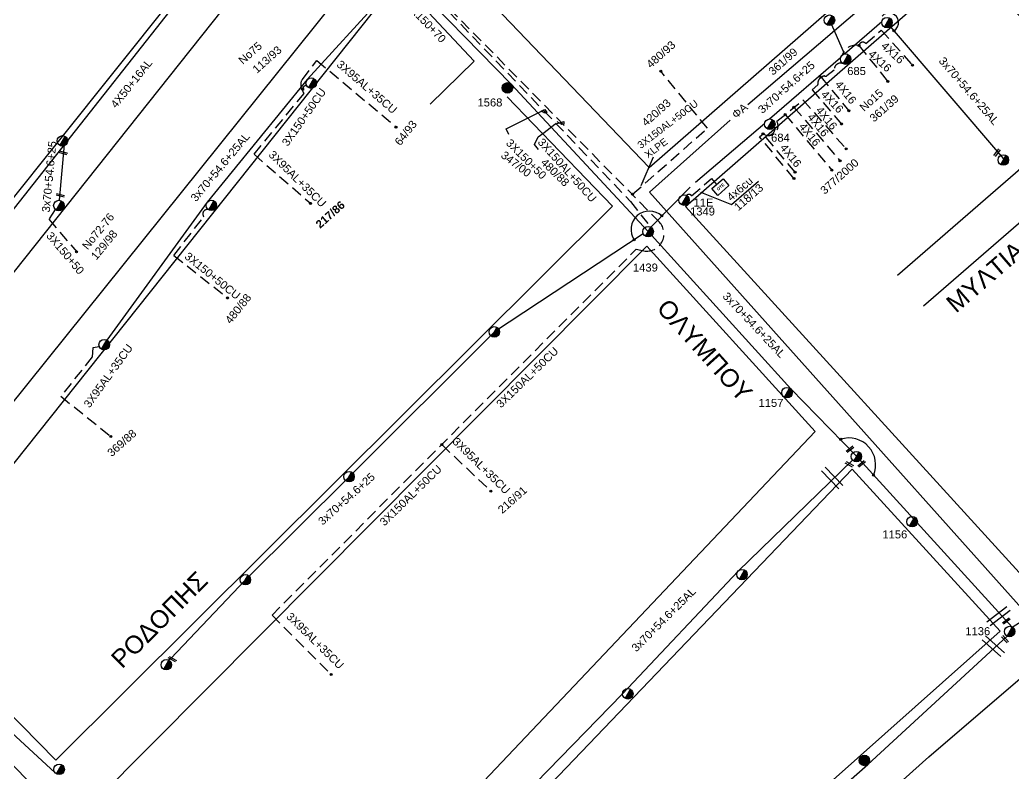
# Model space of a CAD drawing. Header units: millimetres. Extents: x -2449 to 2989, y 8 to 1056.
# Drawn here: x 1111.1 to 1334.5, y 272.8 to 442.3 of the extents above; entities that cross this region are included whole.
import ezdxf
from ezdxf import colors
from ezdxf.entities.mleader import LeaderData, LeaderLine
from ezdxf.math import Vec2, Vec3

# ---------------------------------------------------------------- set-up
doc = ezdxf.new("R2010")
doc.units = ezdxf.units.MM
doc.linetypes.add('DASHED', pattern=[19.05, 12.7, -6.35])
for name, color, linetype in [('Pillar OTE', 7, 'Continuous'), ('Άγνωστα', 7, 'Continuous'), ('Γυμνά εναέρια ΧΤ και ΦΟΠ (3Φ)   4x50+16AL', 7, 'Continuous'), ('Εναέρια παροχή ΧΤ 4x16', 7, 'SYN_LINE'), ('Επιγραφές - Σχήματα', 7, 'Continuous'), ('Καλώδια ΧΤ   3x150+50CU', 7, 'DASHED'), ('Καλώδια ΧΤ   3x150+70 XLPE', 7, 'DASHED'), ('Καλώδια ΧΤ   3x150AL+50CU', 7, 'DASHED'), ('Μηχανική τομή', 7, 'Continuous'), ('Στύλος Ξύλινος', 7, 'Continuous'), ('Στύλος Ξύλινος @ 1', 7, 'Continuous'), ('Στύλος ΦΜ', 7, 'Continuous'), ('Στύλος ΦΜ @ 1', 7, 'Continuous'), ('Συνδέσεις', 7, 'Continuous'), ('Συνεστραμμένα ΧΤ   3x70+54.6+25 AL', 7, 'SYN_LINE'), ('Τομή', 7, 'Continuous'), ('Υπόβαθρο ΔΕΗ', 7, 'Continuous'), ('Υπόγεια καλώδια Δικτύου ΧΤ και Παρ. ΧΤ X-95  (3X95AL +35CU  XLPE)', 7, 'DASHED'), ('Υπόγεια καλώδια Παροχών ΧΤ   4x50AL', 7, 'DASHED'), ('Υπόγεια καλώδια Παροχών ΧΤ   4x6', 7, 'DASHED')]:
    doc.layers.add(name, color=color, linetype=linetype)
doc.styles.add('arial', font='arial.ttf')
doc.styles.get("Standard").update_dxf_attribs({"font": 'arial.ttf'})
doc.linetypes.add('SYN_LINE', pattern='A,0.5,-0.0001,["/\\/\\/\\/",Standard,S=0.1,R=0,X=0,Y=-0.05],-0.25', length=0.7501)
doc.dimstyles.new('ISO-25', dxfattribs={"dimtxt": 2.5, "dimasz": 2.5, "dimexe": 1.25, "dimexo": 0.625, "dimtad": 1, "dimtxsty": 'Standard', "dimcen": 2.5, "dimadec": 0, "dimazin": 0, "dimtfac": 1, "dimtmove": 0, "dimatfit": 3, "dimfxl": 1, "dimarcsym": 0})

# ---------------------------------------------------------------- blocks, each defined once
blk = doc.blocks.new('ΥΠΑΡΧΩΝ ΤΣΙΜΕΝΤΕΝΙΟΣ ΣΤΥΛΟΣ')
at = {"layer": 'Στύλος ΦΜ'}
blk.add_hatch(color=7, dxfattribs=at).paths.add_polyline_path([(-1.29, -2.28, 0.574793), (2.62, 0, 0.268822), (1.3, 2.27)])
at = {"layer": 'Στύλος ΦΜ', "color": 7}
blk.add_line((-1.29, -2.28), (1.3, 2.27), dxfattribs=at)
blk.add_circle((0, 0), 2.62, dxfattribs=at)
at = {"layer": 'Στύλος ΦΜ', "flags": 4}
for tag, p in [('ΑΡΙΘΜΟΣ', (-4.68, 8.05)), ('ΤΥΠΟΣ', (-4.91, 3.03))]:
    blk.add_attdef(tag, p, '', height=4, dxfattribs=at)
blk = doc.blocks.new('ΥΠΑΡΧΩΝ ΞΥΛΙΝΟΣ ΣΤΥΛΟΣ')
at = {"layer": 'Στύλος Ξύλινος'}
h = blk.add_hatch(color=7, dxfattribs=at)
h.paths.add_polyline_path([(-2.62, 0, 0.270008), (-1.29, -2.28), (1.3, 2.27, 0.576266)])
h.paths.add_polyline_path([(-1.29, -2.28, 0.574793), (2.62, 0, 0.268822), (1.3, 2.27)])
at = {"layer": 'Στύλος Ξύλινος', "color": 7}
blk.add_line((-1.29, -2.28), (1.3, 2.27), dxfattribs=at)
blk.add_circle((0, 0), 2.62, dxfattribs=at)
at = {"layer": 'Στύλος Ξύλινος', "flags": 4}
for tag, p in [('ΑΡΙΘΜΟΣ', (-4.91, 8.6)), ('ΤΥΠΟΣ', (-4.85, 3.39))]:
    blk.add_attdef(tag, p, '', height=4, dxfattribs=at)
blk = doc.blocks.new('_ΣΥΝΔΕΣΗ')
at = {"layer": 'Συνδέσεις', "linetype": 'SYN_LINE', "ltscale": 40}
blk.add_hatch(color=256, dxfattribs=at).paths.add_polyline_path([(0.5, -0.01, 1), (-0.5, -0.01, 1)])
at = {"layer": 'Συνδέσεις'}
blk.add_circle((0, -0.01), 0.5, dxfattribs=at)
blk = doc.blocks.new('ΜΗΧΑΝΙΚΗ ΤΟΜΗ')
at = {"layer": 'Μηχανική τομή', "ltscale": 40}
for p, q in [((-1.89, 0.78), (1.89, 0.78)), ((1.89, 0), (-1.89, 0))]:
    blk.add_line(p, q, dxfattribs=at)
blk = doc.blocks.new('ΤΟΜΗ')
at = {"layer": 'Τομή', "ltscale": 40}
for p, q in [((-5.68, 0), (5.68, 0)), ((5.68, -2.33), (-5.68, -2.33))]:
    blk.add_line(p, q, dxfattribs=at)
blk = doc.blocks.new('PILLAR ΟΤΕ')
at = {"layer": 'Pillar OTE', "ltscale": 40}
blk.add_lwpolyline([(-3.31, 2.02), (3.39, 2.02), (3.39, -1.99), (-3.31, -1.99)], close=True, dxfattribs=at)
at = {"layer": 'Pillar OTE', "insert": (-1.81, 0.71), "char_height": 1.3575, "width": 109.961, "attachment_point": 1}
blk.add_mtext('{\\fArial|b1|i0|c161|p34;OTE}', dxfattribs=at)

msp = doc.modelspace()

# ---------------------------------------------------------------- linework, layer by layer
at = {"layer": 'Άγνωστα', "color": 6, "linetype": 'SYN_LINE', "ltscale": 15}
msp.add_lwpolyline([(1252.96, 395.67), (1261.83, 404.64)], dxfattribs=at)
at = {"layer": 'Άγνωστα', "linetype": 'SYN_LINE', "ltscale": 15}
msp.add_lwpolyline([(1108.33, 282.8), (1118.99, 273.03)], dxfattribs=at)
at = {"layer": 'Γυμνά εναέρια ΧΤ και ΦΟΠ (3Φ)   4x50+16AL', "color": 151, "ltscale": 0.2}
msp.add_lwpolyline([(1170.31, 476.7), (1094.94, 381.1)], dxfattribs=at)
at = {"layer": 'Εναέρια παροχή ΧΤ 4x16', "color": 6, "linetype": 'DASHED', "ltscale": 0.2}
for points in [[(1301.37, 436.94), (1304.79, 439.98), (1311.84, 432.08)], [(1299.79, 436.51), (1306.28, 428.45)], [(1291.26, 429.39), (1297.5, 421.86)], [(1281.35, 419.47), (1287.19, 424.27)], [(1285.18, 422.62), (1295.52, 410.6)], [(1287.19, 424.27), (1296.89, 413.27)], [(1283.19, 420.98), (1293.68, 408.5)], [(1277.42, 416), (1278.22, 416.67)], [(1285.17, 406.62), (1277.42, 416)], [(1285.41, 408.01), (1278.22, 416.66)]]:
    msp.add_lwpolyline(points, dxfattribs=at)
msp.add_lwpolyline([(1296.21, 432.44, 0.571727), (1294.25, 430.99), (1292.54, 429.67, -0.340395), (1292.12, 429.67, 0.425816), (1290.56, 427.91, -0.408514), (1290.56, 427.69), (1289.25, 426.56), (1295.87, 418.86)], format="xyb", dxfattribs=at)
msp.add_lwpolyline([(1265.15, 404.1), (1265.15, 404.1)], close=True, dxfattribs=at)
for centre, radius, start, end in [((1299.08, 433.31), 3.27, 77.6139, 162.288), ((1300.68, 436.36), 0.905, 39.8106, 170.5486), ((1279.46, 418.42), 2.15, 234.6237, 28.9707), ((1279.18, 418.02), 1.78, 281.311, 17.4882)]:
    msp.add_arc(centre, radius, start, end, dxfattribs=at)
at = {"layer": 'Επιγραφές - Σχήματα', "color": 173, "linetype": 'DASHED', "ltscale": 0.2}
for p, q in [((1163.79, 412.05), (1175.04, 425.76)), ((1145.76, 389.32), (1152.51, 398))]:
    msp.add_line(p, q, dxfattribs=at)
at = {"layer": 'Επιγραφές - Σχήματα', "linetype": 'Continuous', "ltscale": 0.2}
for points in [[(1221.09, 416.51), (1220.51, 417.81), (1229.15, 422.12), (1229.65, 421.48), (1229.15, 421.33), (1228.65, 421.62), (1228.43, 421.91)], [(1227.71, 413.13), (1226.85, 414.28), (1227.64, 416.01), (1229.01, 416.95), (1231.45, 418.82), (1233.47, 419.39), (1233.47, 418.82), (1232.96, 418.74), (1231.96, 419.32)]]:
    msp.add_lwpolyline(points, dxfattribs=at)
for centre, radius, start, end in [((1306.58, 441.7), 2.14, 300.2486, 137.2816), ((1252.67, 395.13), 4.13, 47.6777, 214.3423), ((1297.54, 342.25), 5.99, 336.4944, 108.1439)]:
    msp.add_arc(centre, radius, start, end, dxfattribs=at)
at = {"layer": 'Επιγραφές - Σχήματα', "color": 173, "linetype": 'DASHED', "ltscale": 0.2}
for centre, radius, start, end in [((1175.69, 426.54), 1.01, 97.1204, 230.0211), ((1153.27, 398.64), 0.995, 78.2805, 220.4389)]:
    msp.add_arc(centre, radius, start, end, dxfattribs=at)
at = {"layer": 'Καλώδια ΧΤ   3x150+50CU', "linetype": 'DASHED', "ltscale": 0.2}
msp.add_lwpolyline([(1119.11, 399.66), (1117.64, 397.42), (1123.94, 390.12)], dxfattribs=at)
at = {"layer": 'Καλώδια ΧΤ   3x150+50CU', "color": 173, "ltscale": 0.2}
msp.add_lwpolyline([(1145.76, 389.32), (1157.86, 379.72)], dxfattribs=at)
at = {"layer": 'Καλώδια ΧΤ   3x150+70 XLPE', "color": 30, "linetype": 'DASHED', "ltscale": 0.2}
msp.add_lwpolyline([(1167.83, 308.41), (1249.71, 390.68), (1251.44, 390.3, 0.713232), (1254.91, 396.8), (1175.93, 477.18), (1186.81, 488.82), (1182.24, 493.18)], format="xyb", dxfattribs=at)
at = {"layer": 'Καλώδια ΧΤ   3x150AL+50CU', "color": 6, "linetype": 'DASHED', "ltscale": 0.2}
msp.add_lwpolyline([(1181.09, 492.07), (1184.67, 488.75), (1174.37, 477.82, 0.496015), (1174.67, 476.05), (1202.35, 449.55), (1228.95, 421.83), (1248.42, 401.44), (1252.96, 395.67)], format="xyb", dxfattribs=at)
at = {"layer": 'Καλώδια ΧΤ   3x150AL+50CU', "color": 30, "ltscale": 0.2}
msp.add_lwpolyline([(1248.88, 403.07), (1265.73, 417.9), (1255.23, 430.74)], dxfattribs=at)
at = {"layer": 'Συνεστραμμένα ΧΤ   3x70+54.6+25 AL', "color": 173, "ltscale": 20}
for p, q in [((1196.62, 451.77), (1175.77, 428.85)), ((1175.77, 428.85), (1153.28, 401.29)), ((1153.28, 401.29), (1130.68, 370.24))]:
    msp.add_line(p, q, dxfattribs=at)
at = {"layer": 'Συνεστραμμένα ΧΤ   3x70+54.6+25 AL', "color": 6, "ltscale": 20}
for p, q in [((1284.45, 359.26), (1252.38, 394.65)), ((1299.05, 344.3), (1284.45, 359.26)), ((1334.24, 305.72), (1299.05, 344.3))]:
    msp.add_line(p, q, dxfattribs=at)
at = {"layer": 'Συνεστραμμένα ΧΤ   3x70+54.6+25 AL', "color": 133, "ltscale": 20}
for p, q in [((1272.63, 318.31), (1298.36, 343.23)), ((1246.63, 290.7), (1272.63, 318.31)), ((1220.08, 263.45), (1246.63, 290.7))]:
    msp.add_line(p, q, dxfattribs=at)
at = {"layer": 'Συνεστραμμένα ΧΤ   3x70+54.6+25 AL', "color": 85, "ltscale": 20}
msp.add_line((1334.24, 305.72), (1373.31, 330.36), dxfattribs=at)
at = {"layer": 'Συνεστραμμένα ΧΤ   3x70+54.6+25 AL', "color": 173, "linetype": 'SYN_LINE', "ltscale": 20}
msp.add_lwpolyline([(1252.38, 394.65), (1221.63, 427.79), (1197.21, 452.79), (1171.72, 477.31)], dxfattribs=at)
at = {"layer": 'Συνεστραμμένα ΧΤ   3x70+54.6+25 AL', "color": 85, "linetype": 'Continuous', "ltscale": 0.2}
for points in [[(1323, 464.42), (1274.8, 423.17)], [(1270.86, 419.76), (1252.73, 403.5), (1412.47, 224.82)]]:
    msp.add_lwpolyline(points, dxfattribs=at)
at = {"layer": 'Συνεστραμμένα ΧΤ   3x70+54.6+25 AL', "color": 6, "linetype": 'SYN_LINE', "ltscale": 10}
msp.add_lwpolyline([(1296.56, 434.61), (1304.95, 441.93)], dxfattribs=at)
at = {"layer": 'Συνεστραμμένα ΧΤ   3x70+54.6+25 AL', "color": 133, "ltscale": 20}
msp.add_lwpolyline([(1332.38, 411), (1306.87, 440.77)], dxfattribs=at)
at = {"layer": 'Συνεστραμμένα ΧΤ   3x70+54.6+25 AL', "color": 6, "linetype": 'SYN_LINE', "ltscale": 20}
for points in [[(1279.64, 420), (1295.67, 433.83)], [(1263.05, 405.78), (1278.59, 419.08)], [(1251.31, 394.15), (1217.82, 372.1), (1185.15, 339.53), (1161.85, 316.36), (1145.05, 298.63), (1144.65, 298.25)]]:
    msp.add_lwpolyline(points, dxfattribs=at)
at = {"layer": 'Συνεστραμμένα ΧΤ   3x70+54.6+25 AL', "color": 151, "linetype": 'SYN_LINE', "ltscale": 15}
msp.add_lwpolyline([(1121.09, 414.27), (1120.01, 401.7)], dxfattribs=at)
at = {"layer": 'Συνεστραμμένα ΧΤ   3x70+54.6+25 AL', "color": 5, "linetype": 'SYN_LINE', "ltscale": 20}
msp.add_lwpolyline([(1206.55, 191.42), (1225.2, 209.24), (1248.42, 229.11), (1273.07, 249.51), (1301.79, 274.82), (1333.08, 303.68)], dxfattribs=at)
at = {"layer": 'Υπόβαθρο ΔΕΗ'}
for points in [[(1190.26, 474.22), (1252.61, 409.11), (1293.08, 444.4), (1230.51, 512.64), (1190.26, 474.22)], [(1023.99, 370.89), (1145.16, 499.68), (1169.84, 477.71), (1058, 337.68), (1023.99, 370.89)], [(1260.81, 400.31), (1340.46, 312.89), (1441.43, 401.73), (1449.37, 393.69), (1348.14, 304.12), (1373.09, 276.06), (1485.98, 380.07), (1523, 417.12), (1470.26, 480.16), (1382.64, 405.52), (1409.73, 376.49)], [(1177.59, 470.92), (1190.69, 457.54), (1078.11, 317.14), (1065.41, 329.76), (1177.59, 470.92)], [(1260.81, 400.31), (1324.27, 455.82), (1353.67, 423.99)], [(1203.37, 423.32), (1213.29, 433.01), (1196.16, 451.26), (1084.58, 311.01)], [(1084.58, 311.01), (1119.25, 275.78), (1244.37, 400.4), (1220.71, 425)], [(1353.67, 423.99), (1308.49, 384.77)], [(1359.79, 417.35), (1314.29, 377.86)], [(1252.11, 391.41), (1289.91, 349.67), (1170.68, 223.81), (1128.25, 266.72), (1252.11, 391.41)], [(1178.19, 215.78), (1203.23, 190.51), (1331.5, 304.79), (1298.25, 341.25), (1178.19, 215.78)], [(1136.96, 188.04), (1165.1, 217.98), (1079.94, 304.79), (1053.81, 272.56), (1136.96, 188.04)], [(1240.24, 152.41), (1210.23, 183.41), (1262.58, 230.9), (1285.84, 249.93), (1315.49, 276.53), (1338.69, 296.42), (1364.86, 266.85), (1240.24, 152.41)]]:
    msp.add_lwpolyline(points, dxfattribs=at)
at = {"layer": 'Υπόγεια καλώδια Δικτύου ΧΤ και Παρ. ΧΤ X-95  (3X95AL +35CU  XLPE)', "color": 173, "linetype": 'DASHED', "ltscale": 0.2}
for points in [[(1174.65, 428.85), (1177.94, 433.16), (1195.8, 418.17)], [(1163.79, 412.05), (1176.5, 401.02)], [(1129.03, 368.71), (1127.52, 368.49), (1127.42, 366.47), (1120.34, 357.62), (1131.62, 348.58)]]:
    msp.add_lwpolyline(points, dxfattribs=at)
at = {"layer": 'Υπόγεια καλώδια Δικτύου ΧΤ και Παρ. ΧΤ X-95  (3X95AL +35CU  XLPE)', "color": 30, "linetype": 'DASHED', "ltscale": 0.2}
for points in [[(1205.99, 346.75), (1217.04, 336.28)], [(1167.83, 308.41), (1181.14, 295.04)]]:
    msp.add_lwpolyline(points, dxfattribs=at)
at = {"layer": 'Υπόγεια καλώδια Δικτύου ΧΤ και Παρ. ΧΤ X-95  (3X95AL +35CU  XLPE)', "color": 173, "linetype": 'DASHED', "ltscale": 0.2}
msp.add_arc((1176, 427.78), 1.72, 141.6178, 220.4105, dxfattribs=at)
at = {"layer": 'Υπόγεια καλώδια Παροχών ΧΤ   4x6', "color": 6, "linetype": 'SYN_LINE', "ltscale": 8}
msp.add_lwpolyline([(1296.56, 434.61), (1293.67, 441.15)], dxfattribs=at)
at = {"layer": 'Υπόγεια καλώδια Παροχών ΧΤ   4x6', "color": 6, "linetype": 'DASHED', "ltscale": 0.2}
msp.add_lwpolyline([(1261.05, 402.76, -0.542456), (1262.15, 402.69), (1266.63, 406.62), (1267.79, 405.29)], format="xyb", dxfattribs=at)

# ---------------------------------------------------------------- block references
at = {"layer": 'Pillar OTE', "xscale": 0.5, "yscale": 0.5, "zscale": 0.5, "rotation": 41}
msp.add_blockref('PILLAR ΟΤΕ', (1268.62, 404.65), dxfattribs=at)
at = {"layer": 'Μηχανική τομή'}
for p, xscale, yscale, zscale, rotation in [((1330.98, 412.3), 0.499999999999972, 0.499999999999972, 0.499999999999972, 52.69373422624831), ((1120.83, 412.2), 0.5000000000000338, 0.5000000000000338, 0.5000000000000338, 343.9475666761257), ((1120.19, 402.63), 0.5000000000000338, 0.5000000000000338, 0.5000000000000338, 343.9475666761257), ((1297.9, 345.54), 0.4999999999998529, 0.4999999999998529, 0.4999999999998529, 39.01193268899659), ((1297.53, 342.14), 0.4999999999999283, 0.4999999999999283, 0.4999999999999283, 330.6020184689702), ((1300.49, 342.3), 0.4999999999998529, 0.4999999999998529, 0.4999999999998529, 39.01193268899659), ((1333.04, 306.92), 0.4999999999998501, 0.4999999999998501, 0.4999999999998501, 39.01193268899684), ((1332.49, 302.84), 0.4999999999999622, 0.4999999999999622, 0.4999999999999622, 311.7794829803576), ((1145.32, 298.32), 0.4999999999999283, 0.4999999999999283, 0.4999999999999283, 330.6020184689702)]:
    msp.add_blockref('ΜΗΧΑΝΙΚΗ ΤΟΜΗ', p, dxfattribs=dict(at, xscale=xscale, yscale=yscale, zscale=zscale, rotation=rotation))
at = {"layer": 'Στύλος Ξύλινος @ 1', "ltscale": 40}
ref = msp.add_blockref('ΥΠΑΡΧΩΝ ΞΥΛΙΝΟΣ ΣΤΥΛΟΣ', (1220.77, 426.99), dxfattribs=dict(at, xscale=0.4499999999998181, yscale=0.4499999999998181, zscale=0.4499999999998181))
ref.add_attrib('ΑΡΙΘΜΟΣ', '1568', (1214.03, 422.81), dxfattribs={"layer": 'Στύλος Ξύλινος', "height": 1.8, "flags": 4})
at = {"layer": 'Στύλος Ξύλινος @ 1', "ltscale": 40, "xscale": 0.4499999999998181, "yscale": 0.4499999999998181, "zscale": 0.4499999999998181}
msp.add_blockref('ΥΠΑΡΧΩΝ ΞΥΛΙΝΟΣ ΣΤΥΛΟΣ', (1301.01, 275.7), dxfattribs=at)
at = {"layer": 'Στύλος ΦΜ @ 1', "ltscale": 40, "xscale": 0.4499999999998181, "yscale": 0.4499999999998181, "zscale": 0.4499999999998181}
for p in [(1293.16, 442.21), (1306.1, 441.67), (1176.64, 428.05), (1120.71, 415.07), (1332.25, 410.77), (1119.91, 400.53), (1154.2, 400.55), (1217.81, 372.1), (1130.1, 369.22), (1299.21, 344.05), (1185.15, 339.54), (1161.85, 316.36), (1273.49, 317.51), (1144.06, 297.23), (1247.81, 290.7), (1119.96, 273.7)]:
    msp.add_blockref('ΥΠΑΡΧΩΝ ΤΣΙΜΕΝΤΕΝΙΟΣ ΣΤΥΛΟΣ', p, dxfattribs=at)
at = {"layer": 'Στύλος ΦΜ @ 1', "ltscale": 40}
ref = msp.add_blockref('ΥΠΑΡΧΩΝ ΤΣΙΜΕΝΤΕΝΙΟΣ ΣΤΥΛΟΣ', (1296.79, 433.46), dxfattribs=dict(at, xscale=0.4499999999998181, yscale=0.4499999999998181, zscale=0.4499999999998181))
ref.add_attrib('ΑΡΙΘΜΟΣ', '685', (1297.15, 429.88), dxfattribs={"layer": 'Στύλος ΦΜ', "height": 1.8, "flags": 4})
ref = msp.add_blockref('ΥΠΑΡΧΩΝ ΤΣΙΜΕΝΤΕΝΙΟΣ ΣΤΥΛΟΣ', (1279.74, 418.82), dxfattribs=dict(at, xscale=0.4499999999998181, yscale=0.4499999999998181, zscale=0.4499999999998181))
ref.add_attrib('ΑΡΙΘΜΟΣ', '684', (1280.04, 414.89), dxfattribs={"layer": 'Στύλος ΦΜ', "height": 1.8, "flags": 4})
ref = msp.add_blockref('ΥΠΑΡΧΩΝ ΤΣΙΜΕΝΤΕΝΙΟΣ ΣΤΥΛΟΣ', (1260.47, 401.74), dxfattribs=dict(at, xscale=0.4499999999998181, yscale=0.4499999999998181, zscale=0.4499999999998181))
ref.add_attrib('ΤΥΠΟΣ', '11Ε', (1262.59, 400.29), dxfattribs={"layer": 'Στύλος ΦΜ', "height": 1.8, "flags": 4})
ref.add_attrib('ΑΡΙΘΜΟΣ', '1349', (1261.81, 398.29), dxfattribs={"layer": 'Στύλος ΦΜ', "height": 1.8, "flags": 4})
ref = msp.add_blockref('ΥΠΑΡΧΩΝ ΤΣΙΜΕΝΤΕΝΙΟΣ ΣΤΥΛΟΣ', (1252.38, 394.65), dxfattribs=dict(at, xscale=0.4499999999998181, yscale=0.4499999999998181, zscale=0.4499999999998181))
ref.add_attrib('ΤΥΠΟΣ', '1439', (1248.98, 385.68), dxfattribs={"layer": 'Στύλος ΦΜ', "height": 1.8, "flags": 4})
ref = msp.add_blockref('ΥΠΑΡΧΩΝ ΤΣΙΜΕΝΤΕΝΙΟΣ ΣΤΥΛΟΣ', (1283.61, 358.44), dxfattribs=dict(at, xscale=0.4499999999998181, yscale=0.4499999999998181, zscale=0.4499999999998181))
ref.add_attrib('ΤΥΠΟΣ', '1157', (1277.21, 355.23), dxfattribs={"layer": 'Στύλος ΦΜ', "height": 1.8, "flags": 4})
ref = msp.add_blockref('ΥΠΑΡΧΩΝ ΤΣΙΜΕΝΤΕΝΙΟΣ ΣΤΥΛΟΣ', (1311.74, 329.41), dxfattribs=dict(at, xscale=0.4499999999998181, yscale=0.4499999999998181, zscale=0.4499999999998181))
ref.add_attrib('ΤΥΠΟΣ', '1156', (1305.06, 325.65), dxfattribs={"layer": 'Στύλος ΦΜ', "height": 1.8, "flags": 4})
ref = msp.add_blockref('ΥΠΑΡΧΩΝ ΤΣΙΜΕΝΤΕΝΙΟΣ ΣΤΥΛΟΣ', (1333.66, 304.7), dxfattribs=dict(at, xscale=0.4499999999998181, yscale=0.4499999999998181, zscale=0.4499999999998181))
ref.add_attrib('ΤΥΠΟΣ', '1136', (1323.7, 303.88), dxfattribs={"layer": 'Στύλος ΦΜ', "height": 1.8, "flags": 4})
at = {"layer": 'Συνδέσεις', "xscale": 0.4500000000000455, "yscale": 0.4500000000000455, "zscale": 0.4500000000000455}
for p in [(1307.66, 439.85), (1299.79, 436.51), (1311.84, 432.09), (1255.23, 430.75), (1291.26, 429.39), (1174.72, 426.67), (1306.28, 428.46), (1285.18, 422.62), (1297.5, 421.86), (1283.19, 420.99), (1195.7, 418.14), (1295.87, 418.87), (1278.22, 416.67), (1296.89, 413.28), (1293.68, 408.51), (1295.53, 410.6), (1285.18, 406.63), (1285.41, 408.01), (1248.88, 403.08), (1176.5, 401.02), (1255.45, 398.19), (1249.26, 392.81), (1123.88, 390.13), (1157.8, 379.73), (1131.57, 348.6), (1205.99, 346.76), (1295.68, 347.94), (1303.03, 339.87), (1217.04, 336.28), (1181.14, 295.05)]:
    msp.add_blockref('_ΣΥΝΔΕΣΗ', p, dxfattribs=at)
at = {"layer": 'Τομή'}
for p, xscale, yscale, zscale, rotation in [((1294.17, 339.63), 0.4999999999999534, 0.4999999999999534, 0.4999999999999534, 313.7576184540887), ((1330.79, 308.62), 0.5000000000000044, 0.5000000000000044, 0.5000000000000044, 37.87080864564807), ((1330.35, 301.83), 0.500000000000007, 0.500000000000007, 0.500000000000007, 318.4481721521695)]:
    msp.add_blockref('ΤΟΜΗ', p, dxfattribs=dict(at, xscale=xscale, yscale=yscale, zscale=zscale, rotation=rotation))

# ---------------------------------------------------------------- texts
at = {"layer": 'Άγνωστα', "linetype": 'SYN_LINE', "ltscale": 20, "char_height": 1.8, "width": 69.1904, "attachment_point": 1, "style": 'arial'}
for insert, rotation in [((1221.55, 415.7), 314.9896), ((1118.32, 394.82), 310.1371)]:
    msp.add_mtext('3X150+50', dxfattribs=dict(at, insert=insert, rotation=rotation))
at = {"layer": 'Γυμνά εναέρια ΧΤ και ΦΟΠ (3Φ)   4x50+16AL', "ltscale": 40, "insert": (1131.38, 423.4), "char_height": 1.8, "width": 69.1904, "attachment_point": 1, "rotation": 51.1719, "style": 'arial'}
msp.add_mtext('4X50+16AL', dxfattribs=at)
at = {"layer": 'Εναέρια παροχή ΧΤ 4x16', "ltscale": 40, "char_height": 1.8, "width": 69.1904, "attachment_point": 1, "style": 'arial'}
for insert, rotation in [((1305.83, 437.53), 317.6606), ((1302.95, 435.69), 317.6606), ((1295.68, 428.86), 308.8418), ((1292.41, 426.61), 313.8045), ((1291.37, 423.04), 308.8418), ((1289.47, 421.49), 308.8418), ((1287.58, 419.36), 308.8418), ((1283.32, 414.62), 308.8418)]:
    msp.add_mtext('4X16', dxfattribs=dict(at, insert=insert, rotation=rotation))
at = {"layer": 'Επιγραφές - Σχήματα', "linetype": 'SYN_LINE', "ltscale": 20, "char_height": 1.8, "width": 69.1904, "attachment_point": 1, "style": 'arial'}
for s, insert, rotation in [('Nο75', (1160.08, 433.5), 41.6909), ('113/93', (1163.24, 431.48), 41.6909), ('480/93', (1251.78, 432.63), 41.6909), ('361/99', (1279.24, 431.04), 41.6909), ('Nο15', (1299.73, 422.91), 41.6909), ('420/93', (1250.74, 419.56), 41.6909), ('361/39', (1301.97, 420.51), 41.6909), ('64/93', (1195.24, 414.95), 51.824), ('347/00', (1220.22, 412.93), 322.3027), ('377/2000', (1290.89, 404.26), 41.6909), ('480/88', (1229.38, 411.32), 315.3748), ('{\\fArial|b1|i0|c0|p34;217/86}', (1177.45, 396.61), 41.6909), ('Nο72-76', (1124.99, 391.58), 50.6879), ('129/98', (1126.95, 389.27), 50.6879), ('480/88', (1157.12, 374.87), 51.5937), ('369/88', (1130.59, 345.24), 41.6909), ('\\A1;216/91', (1218.4, 332.44), 41.6909)]:
    msp.add_mtext(s, dxfattribs=dict(at, insert=insert, rotation=rotation))
at = {"layer": 'Επιγραφές - Σχήματα', "char_height": 4, "width": 157.7424, "attachment_point": 1}
for s, insert, rotation in [('ΜΥΛΤΙΑΔΟΥ', (1318.98, 379.21), 40.7258), ('ΟΛΥΜΠΟΥ', (1257.05, 379.93), 312), ('\\pt128;ΡΟΔΟΠΗΣ', (1131.29, 299.04), 45)]:
    msp.add_mtext(s, dxfattribs=dict(at, insert=insert, rotation=rotation))
at = {"layer": 'Καλώδια ΧΤ   3x150+50CU', "ltscale": 40, "char_height": 1.8, "width": 69.1904, "attachment_point": 1, "style": 'arial'}
for s, insert, rotation in [('3X150+50CU', (1169.9, 414.74), 54.8524), ('3X150+50CU ', (1149.13, 390.18), 321.061)]:
    msp.add_mtext(s, dxfattribs=dict(at, insert=insert, rotation=rotation))
at = {"layer": 'Καλώδια ΧΤ   3x150+70 XLPE', "ltscale": 40, "insert": (1199.14, 446.53), "char_height": 1.8, "width": 69.1904, "attachment_point": 1, "rotation": 313.8352, "style": 'arial'}
msp.add_mtext('3X150+70', dxfattribs=at)
at = {"layer": 'Καλώδια ΧΤ   3x150AL+50CU', "ltscale": 40, "attachment_point": 1, "style": 'arial'}
for s, insert, char_height, width, rotation in [('3X150AL+50CU\\PXLPE', (1249.76, 414.5), 1.62, 62.2714, 37.2575), ('3X150AL+50CU', (1228.77, 415.87), 1.8, 69.1904, 311.8917), ('3X150AL+50CU', (1218.06, 356.16), 1.8, 69.1904, 44.226), ('3X150AL+50CU', (1191.85, 329.61), 1.8, 69.1904, 44.226)]:
    msp.add_mtext(s, dxfattribs=dict(at, insert=insert, char_height=char_height, width=width, rotation=rotation))
at = {"layer": 'Συνεστραμμένα ΧΤ   3x70+54.6+25 AL', "style": 'arial'}
for rotation, p in [(50.3128, (1150.75, 401.23)), (313.3295, (1268.99, 380)), (45.0128, (1249.74, 300))]:
    msp.add_text('3x70+54.6+25AL', height=1.8, rotation=rotation, dxfattribs=at).set_placement(p)
at = {"layer": 'Συνεστραμμένα ΧΤ   3x70+54.6+25 AL', "linetype": 'SYN_LINE', "ltscale": 20, "char_height": 1.8, "attachment_point": 1, "style": 'arial'}
for s, insert, width, rotation in [('3x70+54.6+25AL', (1318.97, 434.15), 23.9295, 310.689), ('3x70+54.6+25', (1276.88, 422.43), 69.1904, 41.927), ('3x70+54.6+25', (1116.06, 399.09), 69.1904, 84.5811), ('3x70+54.6+25', (1177.99, 329.84), 69.1904, 41.927)]:
    msp.add_mtext(s, dxfattribs=dict(at, insert=insert, width=width, rotation=rotation))
at = {"layer": 'Συνεστραμμένα ΧΤ   3x70+54.6+25 AL', "color": 85, "linetype": 'Continuous', "ltscale": 0.2, "insert": (1271, 421.31), "char_height": 1.8, "width": 8.6169, "attachment_point": 1, "rotation": 40.2641}
msp.add_mtext('ΦΑ', dxfattribs=at)
at = {"layer": 'Υπόγεια καλώδια Δικτύου ΧΤ και Παρ. ΧΤ X-95  (3X95AL +35CU  XLPE)', "linetype": 'DASHED', "ltscale": 0.1, "char_height": 1.8, "width": 69.1904, "attachment_point": 1, "style": 'arial'}
for insert, rotation in [((1183.37, 433.36), 319.3257), ((1168.18, 413.07), 315.5134), ((1125.34, 355.91), 54.1617), ((1209.52, 348.53), 315.5134), ((1172.15, 309.19), 315.5134)]:
    msp.add_mtext('3X95AL+35CU', dxfattribs=dict(at, insert=insert, rotation=rotation))
at = {"layer": 'Υπόγεια καλώδια Παροχών ΧΤ   4x50AL', "color": 7, "ltscale": 0.2, "char_height": 1.8, "attachment_point": 1, "rotation": 41}
for s, insert in [('4x6cu', (1269.88, 402.75)), ('118/13', (1271.48, 400.56))]:
    msp.add_mtext_dynamic_manual_height_columns(s, width=1.8, gutter_width=12.5, heights=[0.118], dxfattribs=dict(at, insert=insert))

# ---------------------------------------------------------------- leaders
at = {"layer": 'Defpoints', "linetype": 'Continuous', "ltscale": 0.2}
ml = msp.add_multileader_mtext('Standard', dxfattribs=at)
ml.set_content('', color=256)
ml.set_leader_properties()
ml.build(insert=Vec2(0, 0))
ml.multileader.update_dxf_attribs({"arrow_head_size": 1})
ctx = ml.context
ctx.base_point, ctx.arrow_head_size, ctx.plane_origin, ctx.plane_x_axis, ctx.plane_y_axis = Vec3(1277.18, 406.04), 1, Vec3(1263.86, 403.65), Vec3(0.75471, 0.656059), Vec3(-0.656059, 0.75471)
notes = []
notes.append((ctx, [(0, (1, 1, 0), (1271.15, 400.79), (0.75471, 0.656059), 8, [(0, [(1263.86, 403.65)], 0, [])])]))
ctx.mtext.insert, ctx.mtext.text_direction, ctx.mtext.rotation, ctx.mtext.flow_direction = Vec3(1277.38, 408.86), Vec3(0.75471, 0.656059), 0.715585, 5
at = {"layer": 'Επιγραφές - Σχήματα', "ltscale": 40}
msp.add_leader([(1250.86, 405.04), (1253.61, 411.49)], dimstyle='ISO-25', override={"dimasz": 1, "dimtad": 0}, dxfattribs=at)
for ctx, leaders in notes:
    for number, flags, end, landing, length, lines in leaders:
        leader = LeaderData()
        leader.index, (leader.has_last_leader_line, leader.has_dogleg_vector, leader.attachment_direction) = number, flags
        leader.last_leader_point, leader.dogleg_vector, leader.dogleg_length = Vec3(end), Vec3(landing), length
        for number, points, colour, breaks in lines:
            line = LeaderLine()
            line.index, line.vertices, line.color, line.breaks = number, Vec3.list(points), colors.encode_raw_color(colour), breaks
            leader.lines.append(line)
        ctx.leaders.append(leader)

doc.saveas('drawing.dxf')
